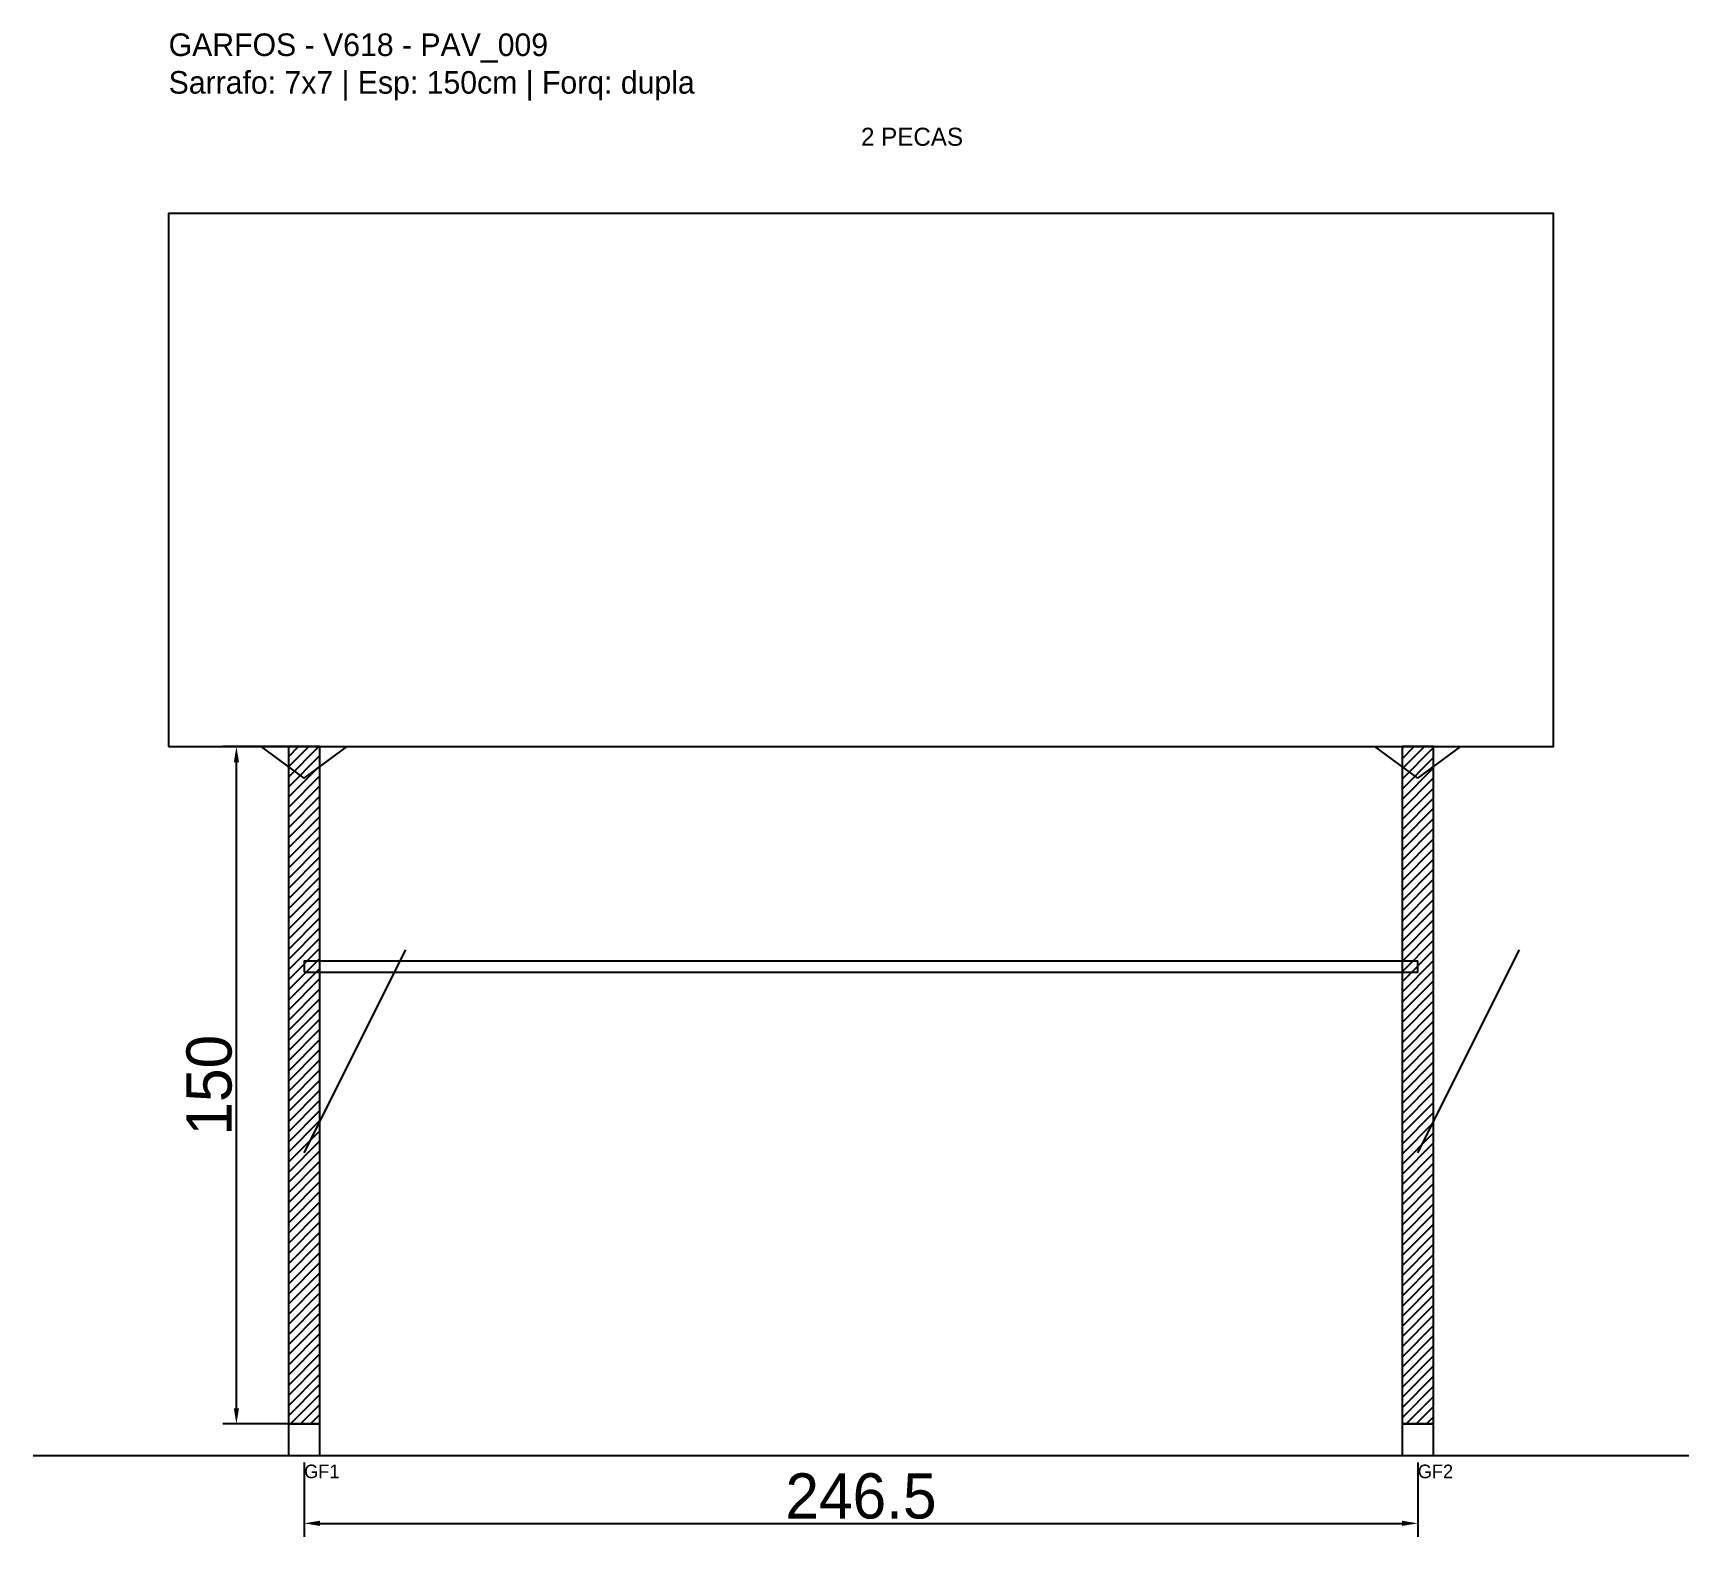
# Model space of a CAD drawing. Header units: metres. Extents: x -30 to 336, y -25 to 308.
import ezdxf

# ---------------------------------------------------------------- set-up
doc = ezdxf.new("R2010")
doc.units = ezdxf.units.M
for name, color, linetype in [('BARRA_ANCORAGEM', 1, 'Continuous'), ('COTA', 241, 'Continuous'), ('GARFOS OK', 3, 'Continuous'), ('NOME DA VIGA', 6, 'Continuous'), ('SARR_7x7', 40, 'Continuous'), ('TIRAS REESCORAMENTO', 252, 'Continuous'), ('VIGAS', 3, 'Continuous')]:
    doc.layers.add(name, color=color, linetype=linetype)
doc.dimstyles.new('EZ DXF', dxfattribs={"dimtxt": 10, "dimasz": 3.5, "dimexe": 3, "dimexo": 1.5, "dimgap": 1, "dimtad": 1, "dimdec": 1, "dimdsep": 46, "dimcen": 2.5, "dimazin": 3, "dimtfac": 1, "dimtmove": 0, "dimatfit": 3})

msp = doc.modelspace()

# ---------------------------------------------------------------- hatches: boundary and pattern name
at = {"layer": 'COTA'}
h = msp.add_hatch(dxfattribs=at)
h.set_pattern_fill('ANSI31', scale=0.5)
h.paths.add_polyline_path([(26.5, 0), (33.5, 0), (33.5, 150), (26.5, 150)])
h = msp.add_hatch(dxfattribs=at)
h.set_pattern_fill('ANSI31', scale=0.5)
h.paths.add_polyline_path([(272.999979, 0), (279.999979, 0), (279.999979, 150), (272.999979, 150)])

# ---------------------------------------------------------------- linework, layer by layer
at = {"layer": 'BARRA_ANCORAGEM'}
for p, q in [((30, 60), (52.5, 105)), ((276.499979, 60), (298.999979, 105))]:
    msp.add_line(p, q, dxfattribs=at)
at = {"layer": 'GARFOS OK'}
for p, q in [((30, 143), (20.5, 150)), ((20.5, 150), (39.5, 150)), ((30, 143), (39.5, 150)), ((276.499979, 143), (266.999979, 150)), ((266.999979, 150), (285.999979, 150)), ((276.499979, 143), (285.999979, 150))]:
    msp.add_line(p, q, dxfattribs=at)
at = {"layer": 'GARFOS OK', "linetype": 'CONTINUOUS'}
msp.add_line((-30, -7), (336.499979, -7), dxfattribs=at)
at = {"layer": 'GARFOS OK'}
for points in [[(26.5, 0), (33.5, 0), (33.5, 150), (26.5, 150), (26.5, 0)], [(272.999979, 0), (279.999979, 0), (279.999979, 150), (272.999979, 150), (272.999979, 0)]]:
    msp.add_lwpolyline(points, dxfattribs=at)
at = {"layer": 'SARR_7x7'}
for points in [[(26.5, -7), (33.5, -7), (33.5, 0), (26.5, 0), (26.5, -7)], [(272.999979, -7), (279.999979, -7), (279.999979, 0), (272.999979, 0), (272.999979, -7)]]:
    msp.add_lwpolyline(points, dxfattribs=at)
at = {"layer": 'TIRAS REESCORAMENTO'}
msp.add_lwpolyline([(30, 100), (276.499979, 100), (276.499979, 102.5), (30, 102.5), (30, 100)], dxfattribs=at)
at = {"layer": 'VIGAS'}
msp.add_lwpolyline([(0, 150), (306.499979, 150), (306.499979, 268), (0, 268), (0, 150)], dxfattribs=at)

# ---------------------------------------------------------------- texts
at = {"layer": 'NOME DA VIGA'}
for s, height, p in [('2 PECAS', 4, (153.24999, 283)), ('GF1', 3, (30, -12)), ('GF2', 3, (276.499979, -12))]:
    msp.add_text(s, height=height, dxfattribs=at).set_placement(p)
at = {"layer": 'NOME DA VIGA', "insert": (0, 293), "char_height": 5, "attachment_point": 7}
msp.add_mtext('GARFOS - V618 - PAV_009\\PSarrafo: 7x7 | Esp: 150cm | Forq: dupla', dxfattribs=at)

# ---------------------------------------------------------------- dimensions: what is measured, and where the dimension line sits
at = {"layer": 'COTA'}
msp.add_linear_dim(base=(15, 0), p1=(30, 0), p2=(30, 150), angle=90, dimstyle='EZ DXF', dxfattribs=at).render()
msp.add_linear_dim(base=(30, -22), p1=(30, -7), p2=(276.499979, -7), dimstyle='EZ DXF', dxfattribs=at).render()

doc.saveas('drawing.dxf')
